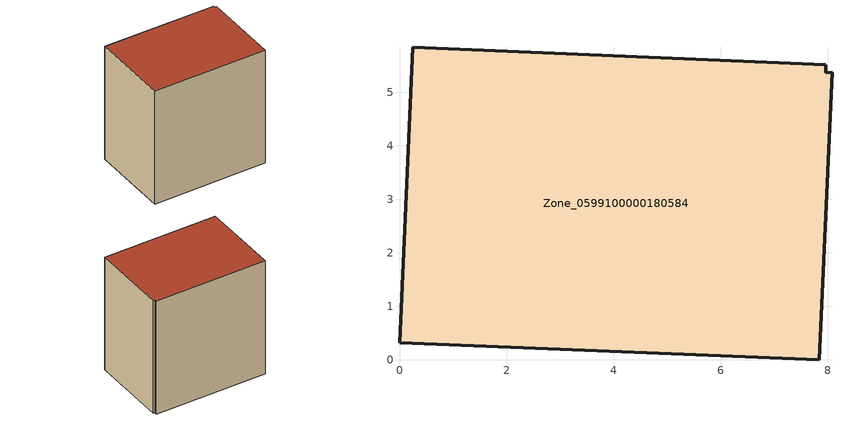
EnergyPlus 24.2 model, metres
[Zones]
Zone_0599100000180584
 floor ground (C_G): 0,0.32 0.24,5.84 7.97,5.51 7.96,5.37 8.08,5.37 7.84,0 z2.36
 wall outside (C_F): 0.24,5.84 0,0.32 7.84,0 8.08,5.37 7.96,5.37 7.97,5.51 0.24,5.84 z2.36:10.61
 roof outside (C_R): 7.84,0 8.08,5.37 7.96,5.37 7.97,5.51 0.24,5.84 0,0.32 z10.61
[BUILDING]
Pand.0599100000180584: North Axis=0; Terrain=City; Loads Convergence Tolerance Value=0.04; Temperature Convergence Tolerance Value=0.4; Solar Distribution=FullExterior; Maximum Number of Warmup Days=25; Minimum Number of Warmup Days=1
[Site:Location]
Rotterdam.The.Hague.AP_ZH_NLD Design_Conditions: Latitude=51.96; Longitude=4.45; Time Zone=1; Elevation=-4.5
[SITE:GROUNDTEMPERATURE:BUILDINGSURFACE]
18, 18, 18, 18, 18, 18, 18, 18, 18, 18, 18, 18
[MATERIAL] Thermal Absorptance=0.9; Solar Absorptance=0.7; Visible Absorptance=0.7
Name | Roughness | Thickness | Conductivity | Density | Specific Heat
G.TI.1946-1964 | MediumSmooth | 0.15 | 1 | 540 | 1210
F.TI.1946-1964 | Rough | 0.3 | 0.857143 | 1920 | 840
R.TI.1946-1964 | MediumRough | 0.2 | 0.277778 | 1500 | 1000
[CONSTRUCTION]
C_G: G.TI.1946-1964
C_F: F.TI.1946-1964
C_R: R.TI.1946-1964
[ZONE]
Zone_0599100000180584: Type=1; Multiplier=1; Ceiling Height=Autocalculate; Volume=Autocalculate; Floor Area=autocalculate; Part of Total Floor Area=Yes
[ZONEINFILTRATION:DESIGNFLOWRATE]
Infil_Zone_0599100000180584: Zone or ZoneList or Space or SpaceList=Zone_0599100000180584; Schedule=AlwaysOn; Design Flow Rate Calculation Method=Flow/Area; Flow Rate per Floor Area=0.003; Constant Term Coefficient=1; Temperature Term Coefficient=0; Velocity Term Coefficient=0; Velocity Squared Term Coefficient=0
[HVACTEMPLATE:ZONE:IDEALLOADSAIRSYSTEM]
Zone_0599100000180584: Maximum Heating Supply Air Temperature=50; Minimum Cooling Supply Air Temperature=13; Maximum Heating Supply Air Humidity Ratio=0.0156; Minimum Cooling Supply Air Humidity Ratio=0.0077; Heating Limit=NoLimit; Cooling Limit=NoLimit; Dehumidification Control Type=ConstantSensibleHeatRatio; Cooling Sensible Heat Ratio=0.7; Dehumidification Setpoint=60; Humidification Control Type=None; Humidification Setpoint=30; Outdoor Air Method=None; Outdoor Air Flow Rate per Person=0.00944; Outdoor Air Flow Rate per Zone Floor Area=0; Outdoor Air Flow Rate per Zone=0; Demand Controlled Ventilation Type=None; Outdoor Air Economizer Type=NoEconomizer; Heat Recovery Type=None; Sensible Heat Recovery Effectiveness=0.7; Latent Heat Recovery Effectiveness=0.65
[ZONECONTROL:THERMOSTAT]
ThermostatControl_Zone_0599100000180584: Zone or ZoneList=Zone_0599100000180584; Control Type Schedule=DualSetpointControlType; Control 1=Thermostat_Zone_0599100000180584; Temperature Difference Between Cutout And Setpoint=0
[THERMOSTATSETPOINT:DUALSETPOINT]
Thermostat_Zone_0599100000180584: Heating Setpoint Temperature Schedule=HeatingSetpoint_Zone_0599100000180584; Cooling Setpoint Temperature Schedule=CoolingSetpoint_Zone_0599100000180584
[SCHEDULE:COMPACT]
HeatingSetpoint_Zone_0599100000180584: Through: 12/31, For: AllDays, Until: 24:00, 21
CoolingSetpoint_Zone_0599100000180584: Through: 12/31, For: AllDays, Until: 24:00, 24
DualSetpointControlType: Through: 12/31, For: AllDays, Until: 24:00, 4
AlwaysOn: Through: 12/31, For: AllDays, Until: 24:00, 1
